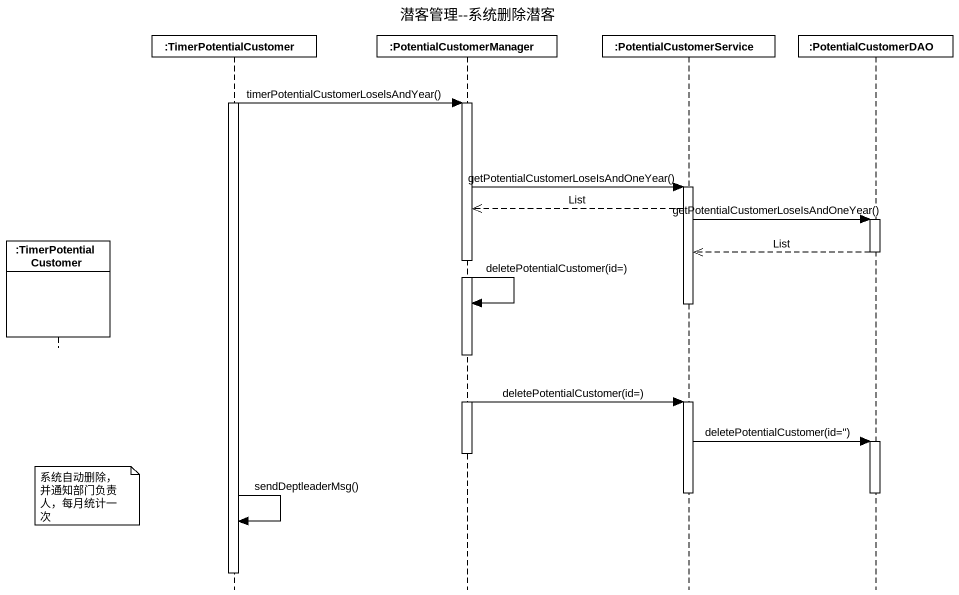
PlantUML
@startuml
title 潜客管理--系统删除潜客
hide footbox
participant ":TimerPotentialCustomer" as TimerPotentialCustomer
participant ":TimerPotentialCustomer" as TimerPotentialCustomer_2
participant ":PotentialCustomerManager" as PotentialCustomerManager
participant ":PotentialCustomerService" as PotentialCustomerService
participant ":PotentialCustomerDAO" as PotentialCustomerDAO

activate TimerPotentialCustomer_2
TimerPotentialCustomer_2 -> PotentialCustomerManager : timerPotentialCustomerLoselsAndYear()
activate PotentialCustomerManager
PotentialCustomerManager -> PotentialCustomerService : getPotentialCustomerLoseIsAndOneYear()
activate PotentialCustomerService
PotentialCustomerService -->> PotentialCustomerManager : List
PotentialCustomerService -> PotentialCustomerDAO : getPotentialCustomerLoseIsAndOneYear()
activate PotentialCustomerDAO
PotentialCustomerDAO -->> PotentialCustomerService : List
deactivate PotentialCustomerDAO
PotentialCustomerManager -> PotentialCustomerManager : deletePotentialCustomer(id=)
deactivate PotentialCustomerService
PotentialCustomerManager -> PotentialCustomerService : deletePotentialCustomer(id=)
activate PotentialCustomerService
PotentialCustomerService -> PotentialCustomerDAO : deletePotentialCustomer(id='')
activate PotentialCustomerDAO
deactivate PotentialCustomerManager
deactivate PotentialCustomerService
deactivate PotentialCustomerDAO
note over TimerPotentialCustomer : 系统自动删除，并通知部门负责人，每月统计一次
TimerPotentialCustomer_2 -> TimerPotentialCustomer_2 : sendDeptleaderMsg()
deactivate TimerPotentialCustomer_2
@enduml
